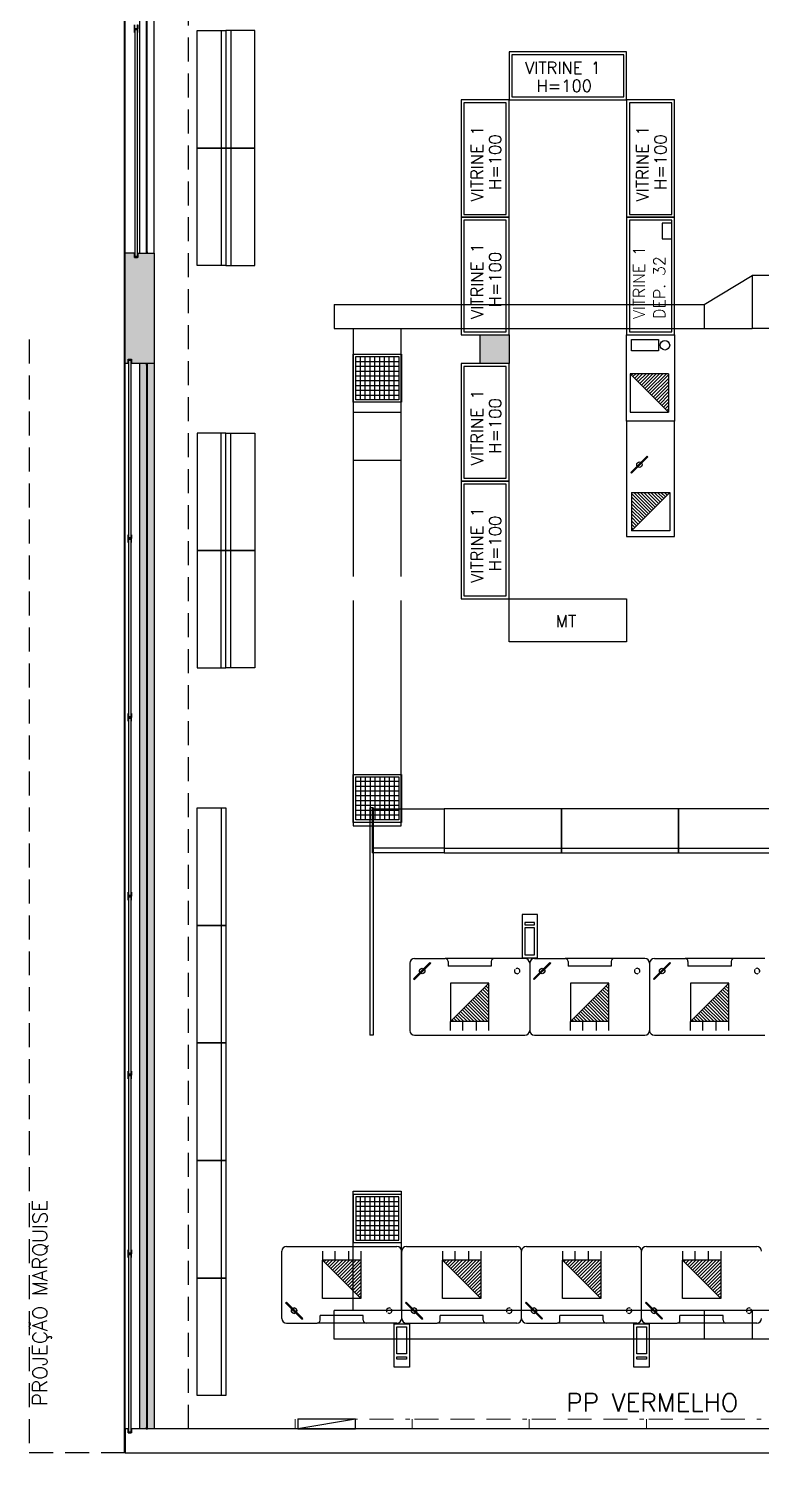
# Model space of a CAD drawing. Header units: metres. Extents: x -367 to 374, y -238 to 224.
# Drawn here: x 198.99 to 206.63, y 199.84 to 214.84 of the extents above; entities that cross this region are included whole.
import ezdxf
from ezdxf.enums import TextEntityAlignment as Align

# ---------------------------------------------------------------- set-up
doc = ezdxf.new("R2010")
doc.units = ezdxf.units.M
doc.linetypes.add('LA_BAU_BASES GERAIS_R00$0$LA_BAU_FACHADAS_R01$0$DASHED2', pattern=[0.375, 0.25, -0.125])
doc.linetypes.add('LA_BAU_BASES GERAIS_R00$0$LA_BAU_MERC_R01$0$HIDDEN', pattern=[0.375, 0.25, -0.125])
for name, color, linetype in [('ELE-ALIMENTADORES', 160, 'Continuous'), ('LA_BAU_BASES GERAIS_R00$0$ARQ-XREF-ATT', 8, 'Continuous'), ('LA_BAU_BASES GERAIS_R00$0$BASE', 253, 'Continuous'), ('LA_BAU_BASES GERAIS_R00$0$dutos', 31, 'Continuous'), ('LA_BAU_BASES GERAIS_R00$0$LA_BAU_MERC_R01$0$CHECK-OUT', 6, 'Continuous')]:
    doc.layers.add(name, color=color, linetype=linetype)
doc.styles.add('LA_BAU_BASES GERAIS_R00$0$LA_BAU_MERC_R01$0$R40-125-RS', font='romans.shx', dxfattribs={"height": 0.1248})
doc.styles.add('LA_BAU_BASES GERAIS_R00$0$LA_BAU_MERC_R01$0$R60-125-RS', font='romans.shx', dxfattribs={"height": 0.19})
doc.styles.add('LA_BAU_BASES GERAIS_R00$0$LA_BAU_MERC_R01$0$RS50', font='ROMANS', dxfattribs={"height": 0.12})
doc.styles.add('LA_BAU_BASES GERAIS_R00$0$LA_BAU_MERC_R01$0$RS80', font='ROMANS', dxfattribs={"height": 0.18})
doc.styles.add('LA_BAU_BASES GERAIS_R00$0$R60-100-RS', font='romans.shx', dxfattribs={"height": 0.152})
doc.styles.add('LA_BAU_BASES GERAIS_R00$0$R60-125-RS', font='romans.shx', dxfattribs={"height": 0.19})
doc.styles.add('LA_BAU_BASES GERAIS_R00$0$R80-100-RS', font='romans.shx', dxfattribs={"height": 0.203})

# ---------------------------------------------------------------- blocks, each defined once
blk = doc.blocks.new('LA_BAU_BASES GERAIS_R00$0$LA_BAU_ALVENARIA TÉRREO_R01$0$mainel')
for p, q in [((244.802, 177.711), (244.762, 177.711)), ((244.762, 177.711), (244.762, 177.709)), ((244.762, 177.709), (244.842, 177.709)), ((244.762, 177.709), (244.762, 177.709)), ((244.762, 177.709), (244.8, 177.709)), ((244.842, 177.679), (244.762, 177.679)), ((244.8, 177.679), (244.762, 177.679)), ((244.762, 177.679), (244.762, 177.677)), ((244.762, 177.677), (244.802, 177.677)), ((244.8, 177.709), (244.8, 177.679)), ((244.802, 177.677), (244.802, 177.711)), ((244.802, 177.711), (244.842, 177.711)), ((244.802, 177.677), (244.802, 177.709)), ((244.842, 177.677), (244.802, 177.677)), ((244.804, 177.709), (244.804, 177.679)), ((244.842, 177.709), (244.804, 177.709)), ((244.804, 177.679), (244.842, 177.679)), ((244.842, 177.711), (244.842, 177.709)), ((244.842, 177.679), (244.842, 177.677))]:
    blk.add_line(p, q)
blk = doc.blocks.new('LA_BAU_BASES GERAIS_R00$0$LA_BAU_ALVENARIA TÉRREO_R01')
at = {"layer": 'LA_BAU_BASES GERAIS_R00$0$BASE', "linetype": 'Continuous'}
h = blk.add_hatch(color=256, dxfattribs=at)
h.dxf.hatch_style = 1
h.paths.add_polyline_path([(200.3, 212.5), (200.13, 212.5), (200.13, 212.455), (200.096, 212.455), (200.096, 212.5), (200, 212.5), (200, 211.35), (200.03, 211.35), (200.03, 211.395), (200.064, 211.395), (200.064, 211.35), (200.3, 211.35)])
h = blk.add_hatch(color=256, dxfattribs=at)
h.dxf.hatch_style = 1
h.paths.add_polyline_path([(204, 211.65), (203.7, 211.65), (203.7, 211.35), (204, 211.35)])
h = blk.add_hatch(dxfattribs=at)
h.set_pattern_fill('AR-SAND', color=256, scale=0.001)
h.paths.add_polyline_path([(200.3, 211.35), (200.23, 211.35), (200.23, 200.25), (200.3, 200.25)])
h.paths.add_polyline_path([(200.22, 211.35), (200.15, 211.35), (200.15, 200.25), (200.22, 200.25)])
at = {"layer": 'LA_BAU_BASES GERAIS_R00$0$BASE', "linetype": 'LA_BAU_BASES GERAIS_R00$0$LA_BAU_FACHADAS_R01$0$DASHED2'}
for p, q in [((200.66, 200.25), (200.66, 222.145)), ((199, 211.6), (199, 200)), ((200, 200), (199, 200))]:
    blk.add_line(p, q, dxfattribs=at)
at = {"layer": 'LA_BAU_BASES GERAIS_R00$0$BASE', "linetype": 'Continuous'}
for p, q in [((200, 200.25), (200, 221.92)), ((200.22, 212.515), (200.22, 215.53)), ((200.23, 212.515), (200.23, 215.53)), ((199.99, 215.035), (199.99, 200)), ((200.096, 212.5), (200, 212.5)), ((200.128, 212.5), (200.3, 212.5)), ((200.15, 211.35), (200.15, 200.25)), ((200.22, 211.335), (200.22, 200.265)), ((200.23, 211.335), (200.23, 200.265)), ((200.3, 211.35), (200.3, 200.25))]:
    blk.add_line(p, q, dxfattribs=at)
at = {"layer": 'LA_BAU_BASES GERAIS_R00$0$BASE'}
for p, q in [((200.123, 214.83), (200.103, 214.83)), ((200.037, 209.537), (200.057, 209.537)), ((200.057, 209.517), (200.037, 209.517)), ((200.037, 207.673), (200.057, 207.673)), ((200.057, 207.653), (200.037, 207.653)), ((200.037, 205.81), (200.057, 205.81)), ((200.057, 205.79), (200.037, 205.79)), ((200.037, 203.947), (200.057, 203.947)), ((200.057, 203.927), (200.037, 203.927)), ((200.037, 202.083), (200.057, 202.083)), ((200.057, 202.063), (200.037, 202.063))]:
    blk.add_line(p, q, dxfattribs=at)
at = {"layer": 'LA_BAU_BASES GERAIS_R00$0$BASE', "linetype": 'Continuous'}
for points in [[(200.3, 212.5), (200.3, 215.545), (200.15, 215.545), (200.15, 212.5)], [(200.03, 211.35), (200, 211.35), (200, 212.5), (200, 212.5)], [(200.3, 212.5), (200.3, 212.5), (200.3, 211.35), (200.064, 211.35)], [(200.13, 212.5), (200.13, 212.455), (200.096, 212.455), (200.096, 212.5), (200.098, 212.5), (200.098, 212.457), (200.128, 212.457), (200.128, 212.5), (200.13, 212.5)], [(200.03, 211.35), (200.03, 211.395), (200.064, 211.395), (200.064, 211.35), (200.062, 211.35), (200.062, 211.393), (200.032, 211.393), (200.032, 211.35), (200.03, 211.35)], [(244.37, 177.984), (244.37, 197.72), (244.49, 197.72), (244.49, 198.93), (245.022, 198.93), (245.022, 199.259), (244.872, 199.259), (244.872, 199.08), (244.37, 199.08), (244.37, 200.03), (244.872, 200.03), (244.872, 199.86), (245.022, 199.86), (245.022, 200.25), (235.3, 200.25), (235.3, 200.601), (235.15, 200.601), (235.15, 200.25), (200.064, 200.25)], [(200.03, 200.25), (200, 200.25), (200, 200), (244.01, 200), (244.01, 177.95), (244.37, 177.95), (244.37, 177.95)]]:
    blk.add_lwpolyline(points, dxfattribs=at)
at = {"layer": 'LA_BAU_BASES GERAIS_R00$0$BASE'}
for points in [[(200.123, 214.83), (200.123, 212.465), (200.103, 212.465), (200.103, 214.83)], [(200.037, 209.537), (200.037, 211.385), (200.057, 211.385), (200.057, 209.537)], [(200.037, 207.673), (200.037, 209.517)], [(200.057, 209.517), (200.057, 207.673)], [(200.037, 205.81), (200.037, 207.653)], [(200.057, 207.653), (200.057, 205.81)], [(200.037, 203.947), (200.037, 205.79)], [(200.057, 205.79), (200.057, 203.947)], [(200.037, 202.083), (200.037, 203.927)], [(200.057, 203.927), (200.057, 202.083)], [(200.057, 202.063), (200.057, 200.215), (200.037, 200.215), (200.037, 202.063)], [(202.4, 200.35), (201.8, 200.25)], [(200.064, 200.25), (200.064, 200.205), (200.03, 200.205), (200.03, 200.25), (200.032, 200.25), (200.032, 200.207), (200.062, 200.207), (200.062, 200.25), (200.064, 200.25)]]:
    blk.add_lwpolyline(points, dxfattribs=at)
at = {"layer": 'LA_BAU_BASES GERAIS_R00$0$BASE', "linetype": 'Continuous'}
for points in [[(200.23, 212.515), (200.23, 212.502), (200.22, 212.502), (200.22, 212.515), (200.218, 212.515), (200.218, 212.5), (200.231, 212.5), (200.231, 212.515)], [(203.7, 211.65), (204, 211.65), (204, 211.35), (203.7, 211.35)], [(200.22, 211.335), (200.22, 211.348), (200.23, 211.348), (200.23, 211.335), (200.231, 211.335), (200.231, 211.35), (200.218, 211.35), (200.218, 211.335)]]:
    blk.add_lwpolyline(points, close=True, dxfattribs=at)
at = {"layer": 'LA_BAU_BASES GERAIS_R00$0$BASE'}
for points in [[(202.4, 200.35), (201.8, 200.35), (201.8, 200.25), (202.4, 200.25)], [(200.23, 200.265), (200.23, 200.252), (200.22, 200.252), (200.22, 200.265), (200.218, 200.265), (200.218, 200.25), (200.231, 200.25), (200.231, 200.265)]]:
    blk.add_lwpolyline(points, close=True, dxfattribs=at)
at = {"layer": 'LA_BAU_BASES GERAIS_R00$0$BASE', "rotation": 90}
for p in [(377.807, -29.962), (377.741, -35.276), (377.741, -37.139), (377.741, -39.002), (377.741, -40.866), (377.741, -42.729)]:
    blk.add_blockref('LA_BAU_BASES GERAIS_R00$0$LA_BAU_ALVENARIA TÉRREO_R01$0$mainel', p, dxfattribs=at)
blk = doc.blocks.new('LA_BAU_BASES GERAIS_R00$0$LA_BAU_MERC_R01$0$MON')
at = {"layer": 'LA_BAU_BASES GERAIS_R00$0$LA_BAU_MERC_R01$0$CHECK-OUT', "color": 8}
for p, q in [((76.653, 39.314), (76.661, 39.322)), ((76.772, 39.195), (76.653, 39.314)), ((76.832, 39.151), (76.661, 39.322)), ((76.772, 39.195), (76.824, 39.143)), ((76.824, 39.143), (76.832, 39.151))]:
    blk.add_line(p, q, dxfattribs=at)
for start, end in [(146.537, 236.537), (56.537, 123.463), (236.537, 303.463), (326.537, 56.537)]:
    blk.add_arc((76.743, 39.232), 0.028, start, end, dxfattribs=at)
blk = doc.blocks.new('LA_BAU_BASES GERAIS_R00$0$LA_BAU_MERC_R01')
at = {"layer": 'LA_BAU_BASES GERAIS_R00$0$BASE'}
h = blk.add_hatch(dxfattribs=at)
h.set_pattern_fill('ANSI31', color=256, scale=0.2, angle=809.9999, style=0)
h.set_pattern_definition([(224.99989, (167.596398, 228.532855), (-0.017677637, 0.017677702), [])])
h.paths.add_polyline_path([(205.662, 210.845), (205.662, 211.245), (205.262, 211.245)])
at = {"layer": 'LA_BAU_BASES GERAIS_R00$0$BASE', "ltscale": 0.2}
h = blk.add_hatch(dxfattribs=at)
h.set_pattern_fill('ANSI31', color=256, scale=0.2, angle=990.0001, style=0)
h.set_pattern_definition([(314.99985, (243.343287, 227.296062), (0.017677715, 0.017677624), [])])
h.paths.add_polyline_path([(205.277, 209.608), (205.277, 210.008), (205.677, 210.008)])
at = {"layer": 'LA_BAU_BASES GERAIS_R00$0$BASE'}
h = blk.add_hatch(dxfattribs=at)
h.set_pattern_fill('ANSI31', color=256, scale=0.2, angle=1080.0001, style=0)
h.set_pattern_definition([(135.00015, (221.078037, 242.559148), (0.017677624, 0.017677715), [])])
h.paths.add_polyline_path([(203.39, 204.493), (203.79, 204.493), (203.79, 204.893)])
h = blk.add_hatch(dxfattribs=at)
h.set_pattern_fill('ANSI31', color=256, scale=0.2, angle=1080.0001, style=0)
h.set_pattern_definition([(135.00015, (222.328037, 242.559148), (0.017677624, 0.017677715), [])])
h.paths.add_polyline_path([(204.64, 204.493), (205.04, 204.493), (205.04, 204.893)])
h = blk.add_hatch(dxfattribs=at)
h.set_pattern_fill('ANSI31', color=256, scale=0.2, angle=1080.0001, style=0)
h.set_pattern_definition([(135.00015, (223.578037, 242.559148), (0.017677624, 0.017677715), [])])
h.paths.add_polyline_path([(205.89, 204.493), (206.29, 204.493), (206.29, 204.893)])
h = blk.add_hatch(dxfattribs=at)
h.set_pattern_fill('ANSI31', color=256, scale=0.2, angle=900.0001, style=0)
h.set_pattern_definition([(224.99985, (219.74356, 163.940852), (0.017677624, -0.017677715), [])])
h.paths.add_polyline_path([(202.056, 202.007), (202.456, 202.007), (202.456, 201.607)])
h = blk.add_hatch(dxfattribs=at)
h.set_pattern_fill('ANSI31', color=256, scale=0.2, angle=900.0001, style=0)
h.set_pattern_definition([(224.99985, (220.99356, 163.940852), (0.017677624, -0.017677715), [])])
h.paths.add_polyline_path([(203.306, 202.007), (203.706, 202.007), (203.706, 201.607)])
h = blk.add_hatch(dxfattribs=at)
h.set_pattern_fill('ANSI31', color=256, scale=0.2, angle=900.0001, style=0)
h.set_pattern_definition([(224.99985, (222.24356, 163.940852), (0.017677624, -0.017677715), [])])
h.paths.add_polyline_path([(204.556, 202.007), (204.956, 202.007), (204.956, 201.607)])
h = blk.add_hatch(dxfattribs=at)
h.set_pattern_fill('ANSI31', color=256, scale=0.2, angle=900.0001, style=0)
h.set_pattern_definition([(224.99985, (223.49356, 163.940852), (0.017677624, -0.017677715), [])])
h.paths.add_polyline_path([(205.806, 202.007), (206.206, 202.007), (206.206, 201.607)])
for p, q in [((200.75, 213.597), (200.75, 214.822)), ((200.75, 214.822), (201.05, 214.822)), ((201, 214.822), (201, 213.597)), ((201.35, 214.822), (201.05, 214.822)), ((201.05, 214.822), (201.05, 213.597)), ((201.05, 214.822), (201.05, 213.597)), ((201.1, 214.822), (201.1, 213.597)), ((201.35, 213.597), (201.35, 214.822)), ((200.75, 212.372), (200.75, 213.597)), ((200.75, 213.597), (201.05, 213.597)), ((201.05, 213.597), (200.75, 213.597)), ((201, 213.597), (201, 212.372)), ((201.35, 213.597), (201.05, 213.597)), ((201.05, 213.597), (201.05, 212.372)), ((201.05, 213.597), (201.35, 213.597)), ((201.05, 213.597), (201.05, 212.372)), ((201.1, 213.597), (201.1, 212.372)), ((201.35, 212.372), (201.35, 213.597)), ((205.695, 212.813), (205.596, 212.813)), ((205.596, 212.813), (205.596, 212.652)), ((205.695, 212.652), (205.695, 212.813)), ((205.596, 212.652), (205.695, 212.652)), ((201.05, 212.372), (200.75, 212.372)), ((201.05, 212.372), (201.35, 212.372)), ((205.262, 211.245), (205.262, 210.845)), ((205.262, 211.245), (205.662, 210.845)), ((205.662, 211.245), (205.262, 211.245)), ((205.662, 211.245), (205.662, 210.845)), ((205.262, 210.845), (205.662, 210.845)), ((201.05, 210.627), (200.75, 210.627)), ((200.75, 210.627), (200.75, 209.403)), ((201, 209.403), (201, 210.627)), ((201.05, 210.627), (201.35, 210.627)), ((201.05, 209.403), (201.05, 210.627)), ((201.05, 209.403), (201.05, 210.627)), ((201.1, 209.403), (201.1, 210.627)), ((201.35, 210.627), (201.35, 209.403)), ((200.75, 209.403), (201.05, 209.403)), ((201.05, 209.403), (200.75, 209.403)), ((200.75, 209.403), (200.75, 208.178)), ((201, 208.178), (201, 209.403)), ((201.35, 209.403), (201.05, 209.403)), ((201.05, 209.403), (201.35, 209.403)), ((201.05, 208.178), (201.05, 209.403)), ((201.05, 208.178), (201.05, 209.403)), ((201.1, 208.178), (201.1, 209.403)), ((201.35, 209.403), (201.35, 208.178)), ((204, 208.45), (204, 208.9)), ((204, 208.9), (205.225, 208.9)), ((205.225, 208.9), (205.225, 208.45)), ((205.225, 208.45), (204, 208.45)), ((200.75, 208.178), (201.05, 208.178)), ((201.35, 208.178), (201.05, 208.178)), ((200.75, 205.495), (200.75, 206.72)), ((200.75, 206.72), (201.05, 206.72)), ((201, 206.72), (201, 205.495)), ((201.05, 206.72), (201.05, 205.495)), ((202.55, 206.72), (202.55, 204.35)), ((202.585, 206.72), (202.55, 206.72)), ((202.575, 206.71), (203.325, 206.71)), ((202.575, 206.71), (202.575, 206.25)), ((202.585, 206.72), (202.585, 204.35)), ((203.325, 206.71), (203.325, 206.25)), ((204.545, 206.71), (203.325, 206.71)), ((203.325, 206.71), (203.325, 206.25)), ((205.765, 206.71), (204.545, 206.71)), ((204.545, 206.71), (204.545, 206.25)), ((204.545, 206.25), (204.545, 206.71)), ((206.985, 206.71), (205.765, 206.71)), ((205.765, 206.71), (205.765, 206.25)), ((205.765, 206.25), (205.765, 206.71)), ((203.325, 206.3), (202.575, 206.3)), ((203.325, 206.3), (204.545, 206.3)), ((204.545, 206.3), (205.765, 206.3)), ((205.765, 206.3), (206.985, 206.3)), ((203.325, 206.25), (202.575, 206.25)), ((203.325, 206.25), (204.545, 206.25)), ((204.545, 206.25), (205.765, 206.25)), ((205.765, 206.25), (206.985, 206.25)), ((201.05, 205.495), (200.75, 205.495)), ((200.75, 204.27), (200.75, 205.495)), ((200.75, 205.495), (201.05, 205.495)), ((201, 205.495), (201, 204.27)), ((201.05, 205.495), (201.05, 204.27)), ((202.965, 205.1), (202.965, 204.4)), ((203.015, 205.15), (203.335, 205.15)), ((203.845, 205.15), (203.335, 205.15)), ((203.365, 205.12), (203.365, 205.07)), ((203.815, 205.12), (203.815, 205.07)), ((204.165, 205.15), (203.845, 205.15)), ((204.215, 205.1), (204.215, 204.6)), ((204.215, 205.1), (204.215, 204.4)), ((204.265, 205.15), (204.585, 205.15)), ((205.095, 205.15), (204.585, 205.15)), ((204.615, 205.12), (204.615, 205.07)), ((205.065, 205.12), (205.065, 205.07)), ((205.415, 205.15), (205.095, 205.15)), ((205.465, 205.1), (205.465, 204.6)), ((205.465, 205.1), (205.465, 204.4)), ((205.515, 205.15), (205.835, 205.15)), ((206.345, 205.15), (205.835, 205.15)), ((205.865, 205.12), (205.865, 205.07)), ((206.315, 205.12), (206.315, 205.07)), ((206.665, 205.15), (206.345, 205.15)), ((203.815, 205.07), (203.365, 205.07)), ((205.065, 205.07), (204.615, 205.07)), ((206.315, 205.07), (205.865, 205.07)), ((203.79, 204.893), (203.39, 204.493)), ((203.79, 204.893), (203.39, 204.893)), ((203.39, 204.893), (203.39, 204.493)), ((203.79, 204.493), (203.79, 204.893)), ((205.04, 204.893), (204.64, 204.493)), ((205.04, 204.893), (204.64, 204.893)), ((204.64, 204.893), (204.64, 204.493)), ((205.04, 204.493), (205.04, 204.893)), ((206.29, 204.893), (205.89, 204.493)), ((206.29, 204.893), (205.89, 204.893)), ((205.89, 204.893), (205.89, 204.493)), ((206.29, 204.493), (206.29, 204.893)), ((203.79, 204.493), (203.39, 204.493)), ((203.39, 204.4), (203.39, 204.493)), ((203.52, 204.4), (203.52, 204.493)), ((203.66, 204.4), (203.66, 204.493)), ((203.79, 204.4), (203.79, 204.493)), ((204.215, 204.6), (204.215, 204.4)), ((205.04, 204.493), (204.64, 204.493)), ((204.64, 204.4), (204.64, 204.493)), ((204.77, 204.4), (204.77, 204.493)), ((204.91, 204.4), (204.91, 204.493)), ((205.04, 204.4), (205.04, 204.493)), ((205.465, 204.6), (205.465, 204.4)), ((206.29, 204.493), (205.89, 204.493)), ((205.89, 204.4), (205.89, 204.493)), ((206.02, 204.4), (206.02, 204.493)), ((206.16, 204.4), (206.16, 204.493)), ((206.29, 204.4), (206.29, 204.493)), ((202.585, 204.35), (202.55, 204.35)), ((203.015, 204.35), (204.165, 204.35)), ((204.265, 204.35), (205.415, 204.35)), ((205.515, 204.35), (206.665, 204.35)), ((200.75, 203.045), (200.75, 204.27)), ((200.75, 204.27), (201.05, 204.27)), ((201.05, 204.27), (200.75, 204.27)), ((201, 204.27), (201, 203.045)), ((201.05, 204.27), (201.05, 203.045)), ((200.75, 201.82), (200.75, 203.045)), ((200.75, 203.045), (201.05, 203.045)), ((201.05, 203.045), (200.75, 203.045)), ((201, 203.045), (201, 201.82)), ((201.05, 203.045), (201.05, 201.82)), ((201.631, 201.4), (201.631, 202.1)), ((201.681, 202.15), (202.831, 202.15)), ((202.056, 202.1), (202.056, 202.007)), ((202.186, 202.1), (202.186, 202.007)), ((202.326, 202.1), (202.326, 202.007)), ((202.456, 202.1), (202.456, 202.007)), ((202.881, 201.9), (202.881, 202.1)), ((202.881, 201.4), (202.881, 202.1)), ((202.931, 202.15), (204.081, 202.15)), ((203.306, 202.1), (203.306, 202.007)), ((203.436, 202.1), (203.436, 202.007)), ((203.576, 202.1), (203.576, 202.007)), ((203.706, 202.1), (203.706, 202.007)), ((204.131, 201.4), (204.131, 202.1)), ((204.131, 201.9), (204.131, 202.1)), ((204.181, 202.15), (205.331, 202.15)), ((204.556, 202.1), (204.556, 202.007)), ((204.686, 202.1), (204.686, 202.007)), ((204.826, 202.1), (204.826, 202.007)), ((204.956, 202.1), (204.956, 202.007)), ((205.381, 201.9), (205.381, 202.1)), ((205.381, 201.4), (205.381, 202.1)), ((205.431, 202.15), (206.581, 202.15)), ((205.806, 202.1), (205.806, 202.007)), ((205.936, 202.1), (205.936, 202.007)), ((206.076, 202.1), (206.076, 202.007)), ((206.206, 202.1), (206.206, 202.007)), ((202.456, 201.607), (202.056, 202.007)), ((202.056, 201.607), (202.056, 202.007)), ((202.456, 202.007), (202.056, 202.007)), ((202.456, 202.007), (202.456, 201.607)), ((203.706, 201.607), (203.306, 202.007)), ((203.306, 201.607), (203.306, 202.007)), ((203.706, 202.007), (203.306, 202.007)), ((203.706, 202.007), (203.706, 201.607)), ((204.956, 201.607), (204.556, 202.007)), ((204.556, 201.607), (204.556, 202.007)), ((204.956, 202.007), (204.556, 202.007)), ((204.956, 202.007), (204.956, 201.607)), ((206.206, 201.607), (205.806, 202.007)), ((205.806, 201.607), (205.806, 202.007)), ((206.206, 202.007), (205.806, 202.007)), ((206.206, 202.007), (206.206, 201.607)), ((200.75, 200.595), (200.75, 201.82)), ((200.75, 201.82), (201.05, 201.82)), ((201.05, 201.82), (200.75, 201.82)), ((201, 201.82), (201, 200.595)), ((201.05, 201.82), (201.05, 200.595)), ((202.881, 201.4), (202.881, 201.9)), ((204.131, 201.4), (204.131, 201.9)), ((205.381, 201.4), (205.381, 201.9)), ((202.456, 201.607), (202.056, 201.607)), ((203.706, 201.607), (203.306, 201.607)), ((204.956, 201.607), (204.556, 201.607)), ((206.206, 201.607), (205.806, 201.607)), ((201.681, 201.35), (202.001, 201.35)), ((202.511, 201.35), (202.001, 201.35)), ((202.031, 201.38), (202.031, 201.43)), ((202.481, 201.43), (202.031, 201.43)), ((202.481, 201.38), (202.481, 201.43)), ((202.831, 201.35), (202.511, 201.35)), ((202.931, 201.35), (203.251, 201.35)), ((203.761, 201.35), (203.251, 201.35)), ((203.281, 201.38), (203.281, 201.43)), ((203.731, 201.43), (203.281, 201.43)), ((203.731, 201.38), (203.731, 201.43)), ((204.081, 201.35), (203.761, 201.35)), ((204.181, 201.35), (204.501, 201.35)), ((205.011, 201.35), (204.501, 201.35)), ((204.531, 201.38), (204.531, 201.43)), ((204.981, 201.43), (204.531, 201.43)), ((204.981, 201.38), (204.981, 201.43)), ((205.331, 201.35), (205.011, 201.35)), ((205.431, 201.35), (205.751, 201.35)), ((206.261, 201.35), (205.751, 201.35)), ((205.781, 201.38), (205.781, 201.43)), ((206.231, 201.43), (205.781, 201.43)), ((206.231, 201.38), (206.231, 201.43)), ((206.581, 201.35), (206.261, 201.35)), ((201.05, 200.595), (200.75, 200.595))]:
    blk.add_line(p, q, dxfattribs=at)
at = {"layer": 'LA_BAU_BASES GERAIS_R00$0$BASE', "ltscale": 0.2}
for p, q in [((205.44, 210.387), (205.269, 210.216)), ((205.396, 210.327), (205.448, 210.379)), ((205.448, 210.379), (205.44, 210.387)), ((205.277, 210.208), (205.269, 210.216)), ((205.396, 210.327), (205.277, 210.208)), ((205.277, 210.008), (205.677, 210.008)), ((205.677, 210.008), (205.277, 209.608)), ((205.277, 210.008), (205.277, 209.608)), ((205.677, 210.008), (205.677, 209.608)), ((205.677, 209.608), (205.277, 209.608))]:
    blk.add_line(p, q, dxfattribs=at)
at = {"layer": 'LA_BAU_BASES GERAIS_R00$0$BASE', "lineweight": 0}
for p, q in [((201.771, 200.35), (201.771, 200.25)), ((202.991, 200.25), (202.991, 200.35)), ((202.991, 200.35), (202.991, 200.25)), ((204.211, 200.35), (204.211, 200.25)), ((204.211, 200.25), (204.211, 200.35)), ((205.431, 200.35), (205.431, 200.25)), ((205.431, 200.25), (205.431, 200.35)), ((201.771, 200.25), (202.991, 200.25)), ((202.991, 200.25), (204.211, 200.25)), ((204.211, 200.25), (205.431, 200.25)), ((205.431, 200.25), (206.651, 200.25))]:
    blk.add_line(p, q, dxfattribs=at)
at = {"layer": 'LA_BAU_BASES GERAIS_R00$0$BASE', "linetype": 'LA_BAU_BASES GERAIS_R00$0$LA_BAU_MERC_R01$0$HIDDEN', "lineweight": 0}
for p, q in [((201.796, 200.35), (202.966, 200.35)), ((203.016, 200.35), (204.186, 200.35)), ((204.236, 200.35), (205.406, 200.35)), ((205.456, 200.35), (206.626, 200.35))]:
    blk.add_line(p, q, dxfattribs=at)
at = {"layer": 'LA_BAU_BASES GERAIS_R00$0$BASE'}
for points in [[(204, 214.1), (205.225, 214.1), (205.225, 214.6), (204, 214.6)], [(204.03, 214.13), (205.195, 214.13), (205.195, 214.57), (204.03, 214.57)], [(204, 212.875), (204, 214.1), (203.5, 214.1), (203.5, 212.875)], [(205.725, 212.875), (205.725, 214.1), (205.225, 214.1), (205.225, 212.875)], [(203.97, 212.905), (203.97, 214.07), (203.53, 214.07), (203.53, 212.905)], [(205.695, 212.905), (205.695, 214.07), (205.255, 214.07), (205.255, 212.905)], [(204, 211.65), (204, 212.875), (203.5, 212.875), (203.5, 211.65)], [(203.97, 211.68), (203.97, 212.845), (203.53, 212.845), (203.53, 211.68)], [(205.725, 211.65), (205.725, 212.875), (205.225, 212.875), (205.225, 211.65)], [(205.695, 211.68), (205.695, 212.845), (205.255, 212.845), (205.255, 211.68)], [(205.225, 211.65), (205.725, 211.65), (205.725, 210.75), (205.225, 210.75)], [(205.275, 211.485), (205.275, 211.6), (205.558, 211.6), (205.558, 211.485)], [(204, 210.125), (204, 211.35), (203.5, 211.35), (203.5, 210.125)], [(203.97, 210.155), (203.97, 211.32), (203.53, 211.32), (203.53, 210.155)], [(204, 208.9), (204, 210.125), (203.5, 210.125), (203.5, 208.9)], [(203.97, 208.93), (203.97, 210.095), (203.53, 210.095), (203.53, 208.93)], [(204.135, 205.158), (204.295, 205.158), (204.295, 205.608), (204.135, 205.608)], [(204.165, 205.5), (204.265, 205.5), (204.265, 205.526), (204.165, 205.526)], [(204.165, 205.188), (204.265, 205.188), (204.265, 205.469), (204.165, 205.469)], [(202.801, 201.342), (202.961, 201.342), (202.961, 200.892), (202.801, 200.892)], [(205.301, 201.342), (205.461, 201.342), (205.461, 200.892), (205.301, 200.892)], [(202.831, 201.312), (202.931, 201.312), (202.931, 201.031), (202.831, 201.031)], [(205.331, 201.312), (205.431, 201.312), (205.431, 201.031), (205.331, 201.031)], [(202.831, 201), (202.931, 201), (202.931, 200.974), (202.831, 200.974)], [(205.331, 201), (205.431, 201), (205.431, 200.974), (205.331, 200.974)]]:
    blk.add_lwpolyline(points, close=True, dxfattribs=at)
at = {"layer": 'LA_BAU_BASES GERAIS_R00$0$BASE', "ltscale": 0.2}
blk.add_lwpolyline([(205.725, 210.75), (205.225, 210.75), (205.225, 209.55), (205.725, 209.55)], close=True, dxfattribs=at)
at = {"layer": 'LA_BAU_BASES GERAIS_R00$0$BASE'}
for centre, radius in [((205.624, 211.542), 0.05), ((203.095, 205.02), 0.0281), ((204.345, 205.02), 0.0281), ((205.595, 205.02), 0.0281), ((201.76, 201.48), 0.0281), ((203.01, 201.48), 0.0281), ((204.26, 201.48), 0.0281), ((205.51, 201.48), 0.0281)]:
    blk.add_circle(centre, radius, dxfattribs=at)
at = {"layer": 'LA_BAU_BASES GERAIS_R00$0$BASE', "ltscale": 0.2}
blk.add_circle((205.359, 210.297), 0.0281, dxfattribs=at)
at = {"layer": 'LA_BAU_BASES GERAIS_R00$0$BASE'}
for centre, radius, start, end in [((203.015, 205.1), 0.05, 90, 180), ((203.335, 205.12), 0.03, 360, 90), ((203.845, 205.12), 0.03, 90, 180), ((204.165, 205.1), 0.05, 0, 90), ((204.265, 205.1), 0.05, 90, 180), ((204.585, 205.12), 0.03, 360, 90), ((205.095, 205.12), 0.03, 90, 180), ((205.415, 205.1), 0.05, 0, 90), ((205.515, 205.1), 0.05, 90, 180), ((205.835, 205.12), 0.03, 360, 90), ((206.345, 205.12), 0.03, 90, 180), ((204.085, 205.02), 0.028, 146.537, 236.537), ((204.085, 205.02), 0.028, 56.537, 123.463), ((204.085, 205.02), 0.028, 236.537, 303.463), ((204.085, 205.02), 0.028, 326.537, 56.537), ((205.335, 205.02), 0.028, 146.537, 236.537), ((205.335, 205.02), 0.028, 56.537, 123.463), ((205.335, 205.02), 0.028, 236.537, 303.463), ((205.335, 205.02), 0.028, 326.537, 56.537), ((206.585, 205.02), 0.028, 146.537, 236.537), ((206.585, 205.02), 0.028, 56.537, 123.463), ((206.585, 205.02), 0.028, 236.537, 303.463), ((206.585, 205.02), 0.028, 326.537, 56.537), ((203.015, 204.4), 0.05, 180, 270), ((204.165, 204.4), 0.05, 270, 0), ((204.265, 204.4), 0.05, 180, 270), ((205.415, 204.4), 0.05, 270, 0), ((205.515, 204.4), 0.05, 180, 270), ((201.681, 202.1), 0.05, 90, 180), ((202.831, 202.1), 0.05, 360, 90), ((202.931, 202.1), 0.05, 90, 180), ((204.081, 202.1), 0.05, 360, 90), ((204.181, 202.1), 0.05, 90, 180), ((205.331, 202.1), 0.05, 360, 90), ((205.431, 202.1), 0.05, 90, 180), ((206.581, 202.1), 0.05, 360, 90), ((202.751, 201.48), 0.028, 123.463, 213.463), ((202.751, 201.48), 0.028, 56.537, 123.463), ((202.751, 201.48), 0.028, 303.463, 33.463), ((204.001, 201.48), 0.028, 123.463, 213.463), ((204.001, 201.48), 0.028, 56.537, 123.463), ((204.001, 201.48), 0.028, 303.463, 33.463), ((205.251, 201.48), 0.028, 123.463, 213.463), ((205.251, 201.48), 0.028, 56.537, 123.463), ((205.251, 201.48), 0.028, 303.463, 33.463), ((206.501, 201.48), 0.028, 123.463, 213.463), ((206.501, 201.48), 0.028, 56.537, 123.463), ((206.501, 201.48), 0.028, 303.463, 33.463), ((201.681, 201.4), 0.05, 180, 270), ((202.001, 201.38), 0.03, 270, 0), ((202.511, 201.38), 0.03, 180, 270), ((202.751, 201.48), 0.028, 236.537, 303.463), ((202.831, 201.4), 0.05, 270, 0), ((202.931, 201.4), 0.05, 180, 270), ((203.251, 201.38), 0.03, 270, 0), ((203.761, 201.38), 0.03, 180, 270), ((204.001, 201.48), 0.028, 236.537, 303.463), ((204.081, 201.4), 0.05, 270, 0), ((204.181, 201.4), 0.05, 180, 270), ((204.501, 201.38), 0.03, 270, 0), ((205.011, 201.38), 0.03, 180, 270), ((205.251, 201.48), 0.028, 236.537, 303.463), ((205.331, 201.4), 0.05, 270, 0), ((205.431, 201.4), 0.05, 180, 270), ((205.751, 201.38), 0.03, 270, 0), ((206.261, 201.38), 0.03, 180, 270), ((206.501, 201.48), 0.028, 236.537, 303.463), ((206.581, 201.4), 0.05, 270, 0)]:
    blk.add_arc(centre, radius, start, end, dxfattribs=at)
at = {"layer": 'LA_BAU_BASES GERAIS_R00$0$BASE', "xscale": -1, "rotation": 180}
for p in [(126.352, 244.252), (127.602, 244.252), (128.852, 244.252)]:
    blk.add_blockref('LA_BAU_BASES GERAIS_R00$0$LA_BAU_MERC_R01$0$MON', p, dxfattribs=at)
at = {"layer": 'LA_BAU_BASES GERAIS_R00$0$BASE'}
for p in [(125.018, 162.248), (126.268, 162.248), (127.518, 162.248), (128.768, 162.248)]:
    blk.add_blockref('LA_BAU_BASES GERAIS_R00$0$LA_BAU_MERC_R01$0$MON', p, dxfattribs=at)
for s, height, rotation, style, p in [('VITRINE 1', 0.1248, 359.9995, 'LA_BAU_BASES GERAIS_R00$0$LA_BAU_MERC_R01$0$R40-125-RS', (204.166, 214.371)), ('H=100', 0.1248, 359.9995, 'LA_BAU_BASES GERAIS_R00$0$LA_BAU_MERC_R01$0$R40-125-RS', (204.287, 214.183)), ('VITRINE 1', 0.1248, 89.9995, 'LA_BAU_BASES GERAIS_R00$0$LA_BAU_MERC_R01$0$R40-125-RS', (203.729, 213.041)), ('VITRINE 1', 0.1248, 89.9995, 'LA_BAU_BASES GERAIS_R00$0$LA_BAU_MERC_R01$0$R40-125-RS', (205.454, 213.041)), ('H=100', 0.1248, 89.9995, 'LA_BAU_BASES GERAIS_R00$0$LA_BAU_MERC_R01$0$R40-125-RS', (203.917, 213.162)), ('H=100', 0.1248, 89.9995, 'LA_BAU_BASES GERAIS_R00$0$LA_BAU_MERC_R01$0$R40-125-RS', (205.642, 213.162)), ('VITRINE 1', 0.1248, 89.9995, 'LA_BAU_BASES GERAIS_R00$0$LA_BAU_MERC_R01$0$R40-125-RS', (203.729, 211.816)), ('H=100', 0.1248, 89.9995, 'LA_BAU_BASES GERAIS_R00$0$LA_BAU_MERC_R01$0$R40-125-RS', (203.917, 211.937)), ('VITRINE 1', 0.12, 89.9995, 'LA_BAU_BASES GERAIS_R00$0$LA_BAU_MERC_R01$0$RS50', (205.415, 211.816)), ('DEP. 32', 0.12, 89.9995, 'LA_BAU_BASES GERAIS_R00$0$LA_BAU_MERC_R01$0$RS50', (205.627, 211.816)), ('VITRINE 1', 0.1248, 89.9995, 'LA_BAU_BASES GERAIS_R00$0$LA_BAU_MERC_R01$0$R40-125-RS', (203.729, 210.291)), ('H=100', 0.1248, 89.9995, 'LA_BAU_BASES GERAIS_R00$0$LA_BAU_MERC_R01$0$R40-125-RS', (203.917, 210.412)), ('VITRINE 1', 0.1248, 89.9995, 'LA_BAU_BASES GERAIS_R00$0$LA_BAU_MERC_R01$0$R40-125-RS', (203.729, 209.066)), ('H=100', 0.1248, 89.9995, 'LA_BAU_BASES GERAIS_R00$0$LA_BAU_MERC_R01$0$R40-125-RS', (203.917, 209.187)), ('MT', 0.1248, 359.9966, 'LA_BAU_BASES GERAIS_R00$0$LA_BAU_MERC_R01$0$R40-125-RS', (204.486, 208.604))]:
    blk.add_text(s, height=height, rotation=rotation, dxfattribs=dict(at, style=style)).set_placement(p)
at = {"layer": 'LA_BAU_BASES GERAIS_R00$0$BASE', "lineweight": 13, "style": 'LA_BAU_BASES GERAIS_R00$0$LA_BAU_MERC_R01$0$R60-125-RS'}
blk.add_text('PP VERMELHO', height=0.19, rotation=359.9831, dxfattribs=at).set_placement((204.596, 200.428, 7.262))
at = {"layer": 'LA_BAU_BASES GERAIS_R00$0$BASE', "text_generation_flag": 4}
for tag, height, rotation, style, p in [('CD H=1.45', 0.12, 180, 'LA_BAU_BASES GERAIS_R00$0$LA_BAU_MERC_R01$0$RS80', (261.738, 205.549)), ('CD H=1.45', 0.12, 180, 'LA_BAU_BASES GERAIS_R00$0$LA_BAU_MERC_R01$0$RS80', (262.989, 205.549)), ('CD H=2.25', 0.125, 270, 'LA_BAU_BASES GERAIS_R00$0$LA_BAU_MERC_R01$0$R40-125-RS', (266.17, 203.663)), ('CD H=1.45', 0.12, 180, 'LA_BAU_BASES GERAIS_R00$0$LA_BAU_MERC_R01$0$RS80', (261.354, 202.826)), ('CD H=1.45', 0.12, 180, 'LA_BAU_BASES GERAIS_R00$0$LA_BAU_MERC_R01$0$RS80', (262.605, 202.826)), ('CD H=1.45', 0.12, 180, 'LA_BAU_BASES GERAIS_R00$0$LA_BAU_MERC_R01$0$RS80', (263.857, 202.826)), ('CD H=1.45', 0.12, 180, 'LA_BAU_BASES GERAIS_R00$0$LA_BAU_MERC_R01$0$RS80', (265.108, 202.826))]:
    blk.add_attdef(tag, text='', height=height, rotation=rotation, dxfattribs=dict(at, style=style)).set_placement(p, align=Align.MIDDLE)
at = {"layer": 'LA_BAU_BASES GERAIS_R00$0$BASE', "style": 'LA_BAU_BASES GERAIS_R00$0$LA_BAU_MERC_R01$0$RS80', "text_generation_flag": 4}
for p in [(261.764, 204.896), (263.015, 204.896)]:
    blk.add_attdef('CD H=1.45', text='', height=0.12, dxfattribs=at).set_placement(p, align=Align.MIDDLE)
at = {"layer": 'LA_BAU_BASES GERAIS_R00$0$BASE', "style": 'LA_BAU_BASES GERAIS_R00$0$LA_BAU_MERC_R01$0$R40-125-RS'}
for p in [(246.243, 203.098), (247.393, 203.098), (248.543, 203.098), (249.693, 203.098), (250.843, 203.098), (246.243, 202.318), (247.393, 202.318), (248.543, 202.318), (249.693, 202.318), (250.843, 202.318)]:
    blk.add_attdef('TIPO', text='', height=0.125, rotation=180, dxfattribs=at).set_placement(p, align=Align.MIDDLE)
blk = doc.blocks.new('LA_BAU_BASES GERAIS_R00$0$A$C5BA41825')
at = {"layer": 'LA_BAU_BASES GERAIS_R00$0$dutos', "color": 251}
for p, q in [((-60.715, 34.028), (-60.215, 34.328)), ((-56.515, 34.328), (-60.215, 34.328)), ((-60.215, 34.328), (-60.215, 33.778)), ((-64.572, 34.028), (-64.572, 33.778)), ((-64.572, 34.028), (-60.715, 34.028)), ((-60.715, 34.028), (-60.715, 33.778)), ((-64.572, 33.778), (-60.715, 33.778)), ((-64.373, 33.778), (-64.373, 31.193)), ((-63.873, 31.193), (-63.873, 33.778)), ((-60.715, 33.778), (-60.215, 33.778)), ((-56.515, 33.778), (-60.215, 33.778)), ((-64.298, 33.033), (-64.298, 33.483)), ((-64.248, 33.033), (-64.248, 33.483)), ((-64.198, 33.033), (-64.198, 33.483)), ((-64.148, 33.033), (-64.148, 33.483)), ((-64.098, 33.033), (-64.098, 33.483)), ((-64.048, 33.033), (-64.048, 33.483)), ((-63.998, 33.033), (-63.998, 33.483)), ((-63.948, 33.033), (-63.948, 33.483)), ((-64.348, 33.433), (-63.898, 33.433)), ((-64.348, 33.383), (-63.898, 33.383)), ((-64.348, 33.333), (-63.898, 33.333)), ((-64.348, 33.283), (-63.898, 33.283)), ((-64.348, 33.233), (-63.898, 33.233)), ((-64.348, 33.183), (-63.898, 33.183)), ((-64.348, 33.133), (-63.898, 33.133)), ((-64.348, 33.083), (-63.898, 33.083)), ((-64.373, 32.905), (-63.873, 32.905)), ((-64.373, 32.405), (-63.873, 32.405)), ((-64.373, 30.943), (-64.373, 28.592)), ((-63.873, 28.592), (-63.873, 30.943)), ((-63.898, 29.054), (-64.348, 29.054)), ((-63.898, 29.004), (-64.348, 29.004)), ((-64.298, 29.104), (-64.298, 28.654)), ((-64.248, 29.104), (-64.248, 28.654)), ((-64.198, 29.104), (-64.198, 28.654)), ((-64.148, 29.104), (-64.148, 28.654)), ((-64.098, 29.104), (-64.098, 28.654)), ((-64.048, 29.104), (-64.048, 28.654)), ((-63.998, 29.104), (-63.998, 28.654)), ((-63.948, 29.104), (-63.948, 28.654)), ((-63.898, 28.954), (-64.348, 28.954)), ((-63.898, 28.904), (-64.348, 28.904)), ((-63.898, 28.854), (-64.348, 28.854)), ((-63.898, 28.804), (-64.348, 28.804)), ((-63.898, 28.754), (-64.348, 28.754)), ((-63.898, 28.704), (-64.348, 28.704)), ((-64.373, 28.592), (-63.873, 28.592)), ((-64.373, 23.543), (-64.373, 24.786)), ((-64.373, 24.786), (-63.873, 24.786)), ((-63.873, 24.786), (-63.873, 23.543)), ((-63.898, 24.675), (-64.348, 24.675)), ((-63.898, 24.625), (-64.348, 24.625)), ((-64.298, 24.275), (-64.298, 24.725)), ((-64.248, 24.275), (-64.248, 24.725)), ((-64.198, 24.275), (-64.198, 24.725)), ((-64.148, 24.275), (-64.148, 24.725)), ((-64.098, 24.275), (-64.098, 24.725)), ((-64.048, 24.275), (-64.048, 24.725)), ((-63.998, 24.275), (-63.998, 24.725)), ((-63.948, 24.275), (-63.948, 24.725)), ((-63.898, 24.575), (-64.348, 24.575)), ((-63.898, 24.525), (-64.348, 24.525)), ((-63.898, 24.475), (-64.348, 24.475)), ((-63.898, 24.425), (-64.348, 24.425)), ((-63.898, 24.375), (-64.348, 24.375)), ((-63.898, 24.325), (-64.348, 24.325)), ((-38.422, 23.543), (-64.572, 23.543)), ((-64.572, 23.243), (-64.572, 23.543)), ((-60.715, 23.543), (-60.715, 23.243)), ((-60.215, 23.543), (-60.215, 23.243)), ((-52.315, 23.243), (-64.572, 23.243))]:
    blk.add_line(p, q, dxfattribs=at)
for points in [[(-64.373, 33.007), (-64.373, 33.508), (-63.872, 33.508), (-63.872, 33.007)], [(-64.348, 33.033), (-64.348, 33.483), (-63.898, 33.483), (-63.898, 33.033)], [(-63.872, 29.129), (-63.872, 28.628), (-64.373, 28.628), (-64.373, 29.129)], [(-63.898, 29.104), (-63.898, 28.654), (-64.348, 28.654), (-64.348, 29.104)], [(-63.872, 24.249), (-63.872, 24.75), (-64.373, 24.75), (-64.373, 24.249)], [(-63.898, 24.275), (-63.898, 24.725), (-64.348, 24.725), (-64.348, 24.275)]]:
    blk.add_lwpolyline(points, close=True, dxfattribs=at)
blk = doc.blocks.new('LA_BAU_BASES GERAIS_R00')
at = {"layer": 'LA_BAU_BASES GERAIS_R00$0$ARQ-XREF-ATT'}
blk.add_blockref('LA_BAU_BASES GERAIS_R00$0$A$C5BA41825', (266.75, 177.94), dxfattribs=at)
at = {"layer": 'LA_BAU_BASES GERAIS_R00$0$BASE'}
for name in ['LA_BAU_BASES GERAIS_R00$0$LA_BAU_MERC_R01', 'LA_BAU_BASES GERAIS_R00$0$LA_BAU_ALVENARIA TÉRREO_R01']:
    blk.add_blockref(name, (0, 0), dxfattribs=at)
at = {"layer": 'LA_BAU_BASES GERAIS_R00$0$BASE', "insert": (199.035, 200.486), "char_height": 0.152, "width": 4.1072, "attachment_point": 1, "rotation": 90, "style": 'LA_BAU_BASES GERAIS_R00$0$R60-100-RS'}
blk.add_mtext('PROJEÇÃO MARQUISE', dxfattribs=at)
at = {"layer": 'LA_BAU_BASES GERAIS_R00$0$BASE', "style": 'LA_BAU_BASES GERAIS_R00$0$R60-125-RS'}
for p in [(242.782, 218.919), (358.637, 192.964)]:
    blk.add_attdef('S', text='', height=0.19, rotation=90, dxfattribs=at).set_placement(p, align=Align.MIDDLE_CENTER)
at = {"layer": 'LA_BAU_BASES GERAIS_R00$0$BASE', "style": 'LA_BAU_BASES GERAIS_R00$0$R80-100-RS'}
blk.add_attdef('ACESSO', text='', height=0.203, dxfattribs=at).set_placement((365.922, 191.987), align=Align.TOP_CENTER)
at = {"layer": 'LA_BAU_BASES GERAIS_R00$0$BASE', "style": 'LA_BAU_BASES GERAIS_R00$0$R60-125-RS'}
blk.add_attdef('S', text='', height=0.19, dxfattribs=at).set_placement((266.114, 180.913), align=Align.MIDDLE_CENTER)

msp = doc.modelspace()

# ---------------------------------------------------------------- block references
at = {"layer": 'ELE-ALIMENTADORES', "color": 2}
msp.add_blockref('LA_BAU_BASES GERAIS_R00', (0, 0), dxfattribs=at)

doc.saveas('drawing.dxf')
